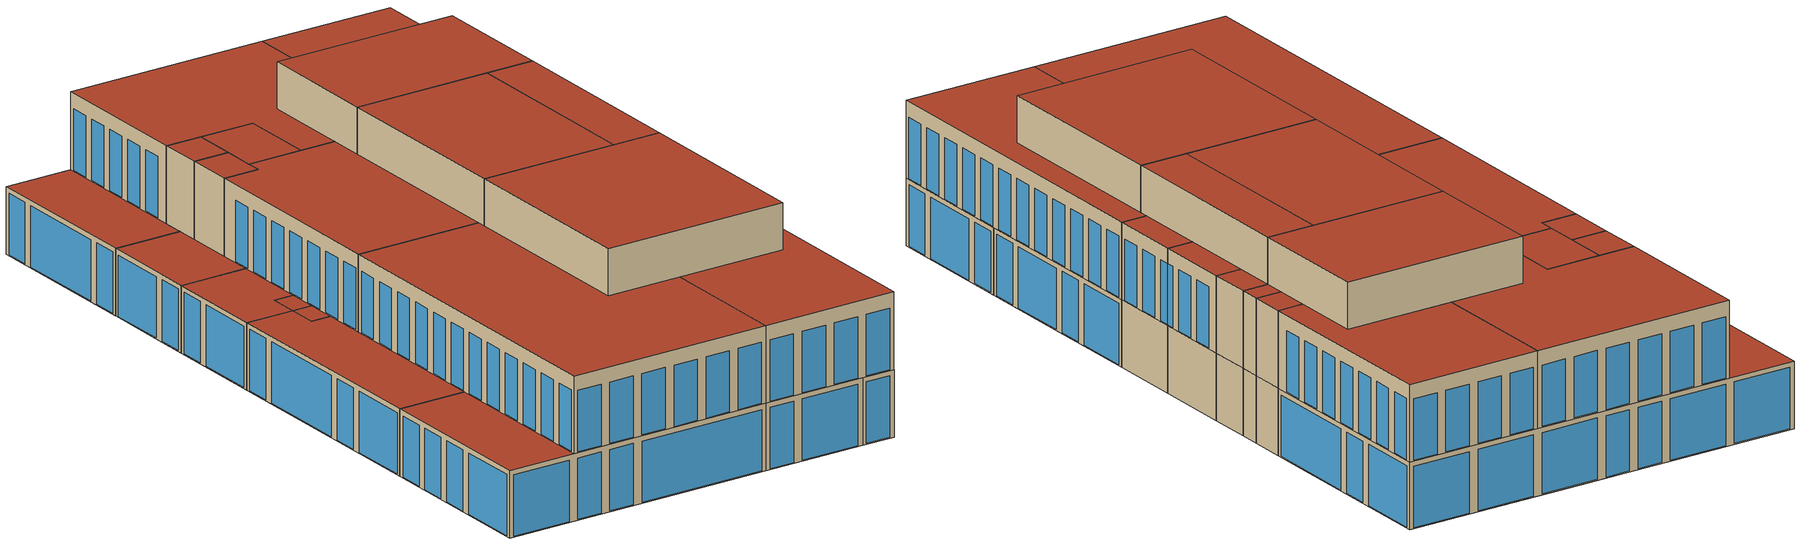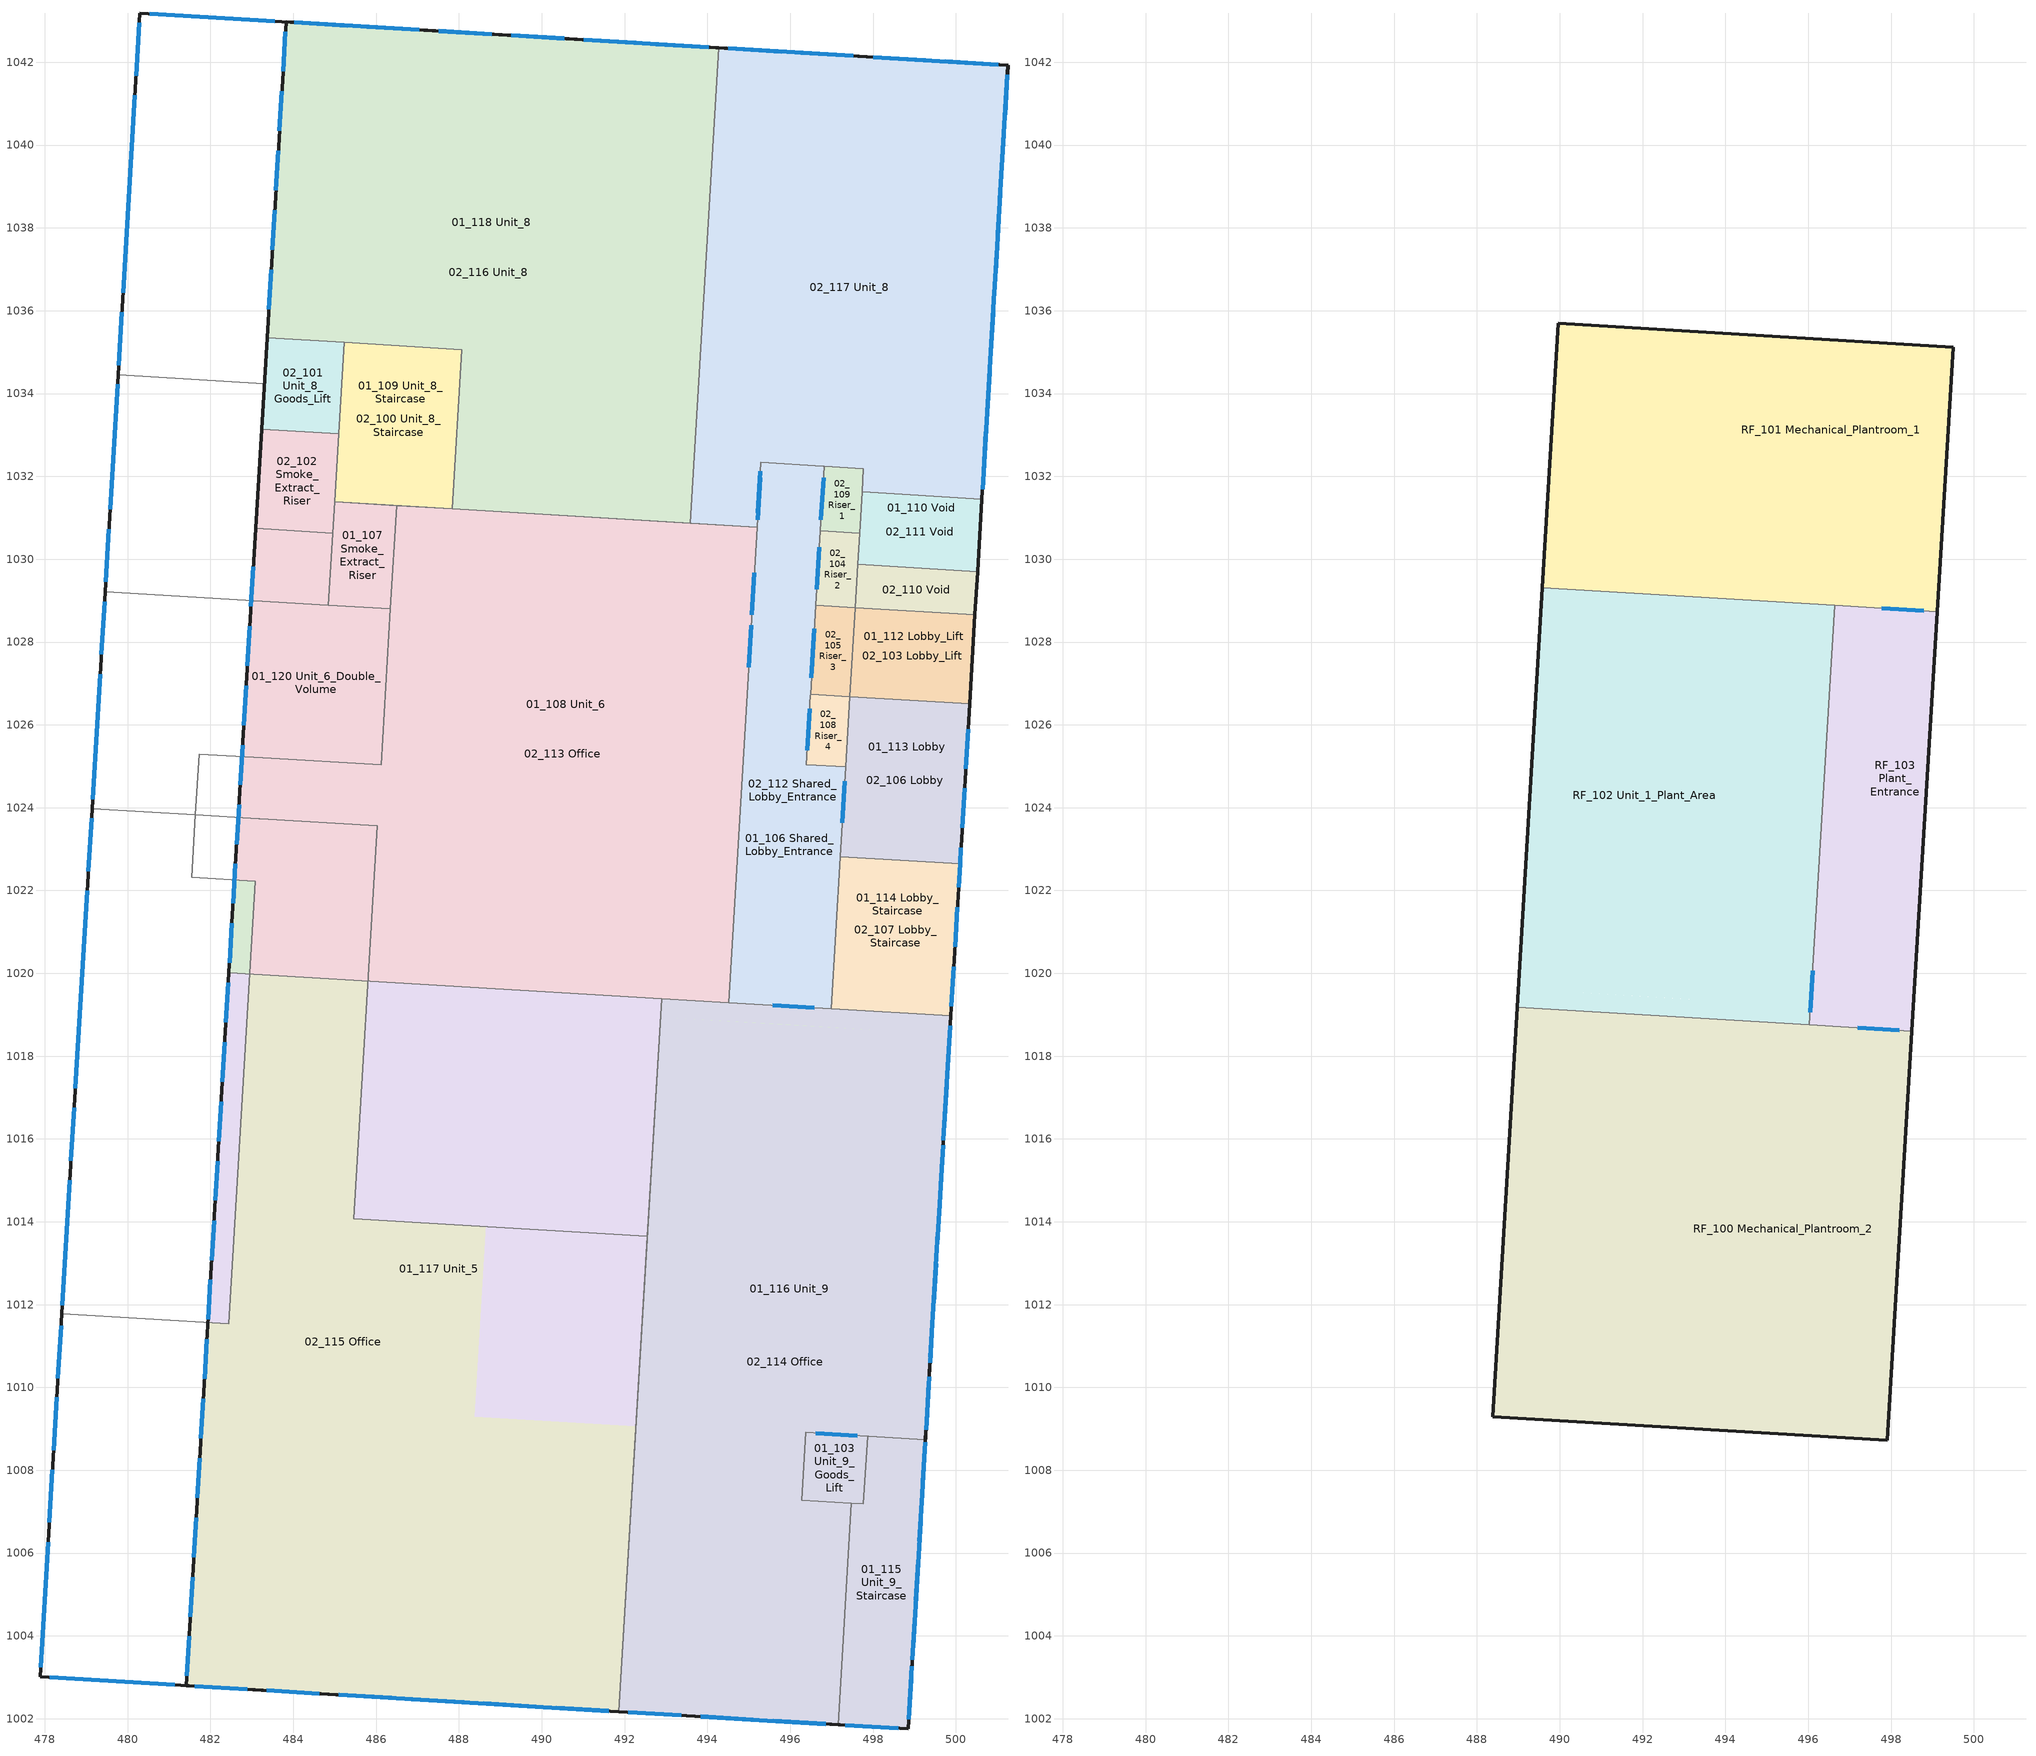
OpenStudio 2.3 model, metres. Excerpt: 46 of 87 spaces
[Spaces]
01_105 Riser_1
 floor to 02_109 Riser_1: 496.73,1030.68 496.82,1032.24 497.77,1032.19 497.67,1030.62 z26.45
 wall to 01_101 Riser_2: 496.73,1030.68 497.67,1030.62 z23.15:26.45
 wall to 01_106 Shared_Lobby_Entrance: 496.82,1032.24 496.73,1030.68 z23.15:26.45
 wall to 01_110 Void: 497.67,1030.62 497.73,1031.62 z23.15:26.45
 wall to 01_118 Unit_8: 497.73,1031.62 497.77,1032.19 496.82,1032.24 z23.15:26.45
 ceiling to 00_100 Riser_2: 497.67,1030.62 497.77,1032.19 496.82,1032.24 496.73,1030.68 z23.15
01_110 Void
 floor to 02_111 Void: 497.63,1029.88 497.73,1031.62 500.63,1031.45 500.52,1029.7 z26.45
 wall outside: 500.52,1029.7 500.63,1031.45 z23.15:26.45
 wall to 01_101 Riser_2: 497.67,1030.62 497.63,1029.88 z23.15:26.45
 wall to 01_111 Void: 497.63,1029.88 500.52,1029.7 z23.15:26.45
 wall to 01_118 Unit_8: 500.63,1031.45 497.73,1031.62 z23.15:26.45
 ceiling to 00_101 Switch_Room: 500.52,1029.7 500.63,1031.45 497.73,1031.62 497.63,1029.88 z23.15
01_111 Void
 floor to 02_110 Void: 497.57,1028.83 497.63,1029.88 500.52,1029.7 500.46,1028.65 z26.45
 wall outside: 500.46,1028.65 500.52,1029.7 z23.15:26.45
 wall to 01_101 Riser_2: 497.63,1029.88 497.57,1028.83 z23.15:26.45
 wall to 01_112 Lobby_Lift: 497.57,1028.83 500.46,1028.65 z23.15:26.45
 ceiling to 00_101 Switch_Room: 500.46,1028.65 500.52,1029.7 497.63,1029.88 497.57,1028.83 z23.15
01_118 Unit_8
 floor to 02_116 Unit_8: 483.37,1035.35 483.82,1042.97 494.27,1042.35 493.58,1030.87 487.84,1031.21 488.07,1035.06 z26.45
 floor to 02_117 Unit_8: 493.58,1030.87 494.27,1042.35 501.26,1041.93 500.63,1031.45 497.73,1031.62 497.77,1032.19 496.82,1032.24 495.29,1032.34 495.2,1030.77 z26.45
 wall outside: 500.63,1031.45 501.26,1041.93 480.3,1043.19 479.77,1034.45 z23.15:26.45
 wall to 01_100 Unit_7_and_8_Goods_Lift: 483.3,1034.24 483.37,1035.35 485.23,1035.23 z23.15:26.45
 wall to 01_106 Shared_Lobby_Entrance: 495.2,1030.77 495.29,1032.34 496.79,1032.24 496.82,1032.24 z23.15:26.45
 wall to 01_108 Unit_6: 487.84,1031.21 495.2,1030.77 z23.15:26.45
 wall to 01_109 Unit_8_Staircase: 485.23,1035.23 488.07,1035.06 487.84,1031.21 z23.15:26.45
 wall to 01_119 Unit_7_Double_Volume: 479.77,1034.45 483.3,1034.24 z23.15:26.45
 window inside: 495.21,1030.96 495.27,1031.97 z23.15:25.26
 window: 501.06,1038.68 501.24,1041.69 / 500.96,1036.93 501.03,1038.2 / 500.64,1031.69 500.93,1036.45 / 480.28,1042.95 480.2,1041.68 / 479.86,1035.96 479.79,1034.69 / 480.18,1041.2 479.89,1036.44 / 488.79,1042.68 487.52,1042.76 / 490.54,1042.57 489.27,1042.65 / 494.03,1042.36 491.01,1042.55 / 497.53,1042.15 494.51,1042.34 / 501.02,1041.94 498,1042.12 / 483.55,1042.99 480.54,1043.17 / 487.04,1042.78 484.02,1042.96 z23.2:26.2
 ceiling to 00_101 Switch_Room: 500.63,1031.45 500.66,1032.01 497.77,1032.19 497.73,1031.62 z23.15
 ceiling to 00_102 Waste: 500.91,1036.19 501.26,1041.93 497.42,1042.16 497.07,1036.42 z23.15
 ceiling to 00_103 Sub_Station: 500.66,1032.01 500.91,1036.19 497.07,1036.42 496.82,1032.24 z23.15
 ceiling to 00_107 Waste: 497.07,1036.42 497.42,1042.16 494.27,1042.35 493.93,1036.61 z23.15
 ceiling to 00_108 Unit_1_Staircase: 495.2,1030.77 495.29,1032.34 496.82,1032.24 497.07,1036.42 494.52,1036.57 494.18,1030.83 z23.15
 ceiling to 00_114 Unit_1_Goods_Lift: 494.05,1038.63 494.17,1040.61 492.18,1040.73 492.06,1038.74 z23.15
 ceiling to 00_115 Unit_1_BOH: 492.2,1041.08 492.18,1040.73 494.17,1040.61 494.27,1042.35 491.46,1042.52 491.37,1041.13 z23.15
 ceiling to 00_116 Unit_1_BOH: 489.45,1040.19 489.51,1041.24 491.37,1041.13 491.46,1042.52 487.18,1042.78 487.04,1040.34 z23.15
 ceiling to 00_118 Unit_8: 483.3,1034.24 483.37,1035.35 488.07,1035.06 488.19,1036.95 486.84,1037.04 487.18,1042.78 480.3,1043.19 479.77,1034.45 z23.15
 ceiling to 00_119 Unit_1: 488.19,1036.95 487.84,1031.21 494.18,1030.83 494.52,1036.57 493.93,1036.61 494.05,1038.63 492.06,1038.74 492.2,1041.08 489.51,1041.24 489.45,1040.19 487.04,1040.34 486.84,1037.04 z23.15
 roof outside: 479.77,1034.45 483.3,1034.24 483.82,1042.98 480.3,1043.19 z26.45
01_101 Riser_2
 floor to 02_104 Riser_2: 496.62,1028.88 496.73,1030.68 497.67,1030.62 497.57,1028.83 z26.45
 wall to 01_102 Riser_3: 496.62,1028.88 497.57,1028.83 z23.15:26.45
 wall to 01_106 Shared_Lobby_Entrance: 496.73,1030.68 496.62,1028.88 z23.15:26.45
 ceiling to 00_104 Riser_3: 497.57,1028.83 497.67,1030.62 496.73,1030.68 496.62,1028.88 z23.15
01_102 Riser_3
 floor to 02_105 Riser_3: 496.49,1026.74 496.62,1028.88 497.57,1028.83 497.44,1026.68 z26.45
 wall to 01_104 Riser_4: 496.49,1026.74 497.44,1026.68 z23.15:26.45
 wall to 01_106 Shared_Lobby_Entrance: 496.62,1028.88 496.49,1026.74 z23.15:26.45
 wall to 01_112 Lobby_Lift: 497.44,1026.68 497.57,1028.83 z23.15:26.45
 window inside: 496.57,1028.14 496.51,1027.13 z23.15:25.26
 ceiling to 00_105 Riser_4: 497.44,1026.68 497.57,1028.83 496.62,1028.88 496.49,1026.74 z23.15
01_112 Lobby_Lift
 floor to 02_103 Lobby_Lift: 497.44,1026.68 497.57,1028.83 500.46,1028.65 500.33,1026.51 z26.45
 wall outside: 500.33,1026.51 500.46,1028.65 z23.15:26.45
 wall to 01_113 Lobby: 497.44,1026.68 500.33,1026.51 z23.15:26.45
 ceiling to 00_106 Lobby_Lift: 500.33,1026.51 500.46,1028.65 497.57,1028.83 497.44,1026.68 z23.15
01_106 Shared_Lobby_Entrance
 floor to 02_112 Shared_Lobby_Entrance: 494.51,1019.29 495.29,1032.34 496.82,1032.24 496.39,1025.04 497.34,1024.98 496.98,1019.14 z26.45
 wall to 01_104 Riser_4: 497.34,1024.98 496.39,1025.04 496.49,1026.71 496.49,1026.74 z23.15:26.45
 wall to 01_108 Unit_6: 495.2,1030.77 494.51,1019.29 z23.15:26.45
 wall to 01_113 Lobby: 497.21,1022.82 497.34,1024.98 z23.15:26.45
 wall to 01_114 Lobby_Staircase: 496.98,1019.14 497.21,1022.82 z23.15:26.45
 wall to 01_116 Unit_9: 494.51,1019.29 496.98,1019.14 z23.15:26.45
 window inside: 495.06,1028.4 495,1027.39 / 497.25,1023.63 497.31,1024.64 z23.15:25.26
 ceiling to 00_108 Unit_1_Staircase: 496.73,1030.68 496.82,1032.24 495.29,1032.34 495.2,1030.77 z23.15
 ceiling to 00_119 Unit_1: 496.98,1019.14 497.34,1024.98 496.39,1025.04 496.73,1030.68 495.2,1030.77 494.51,1019.29 z23.15
01_113 Lobby
 floor to 02_106 Lobby: 497.21,1022.82 497.44,1026.68 500.33,1026.51 500.1,1022.65 z26.45
 wall outside: 500.1,1022.65 500.33,1026.51 z23.15:26.45
 wall to 01_104 Riser_4: 497.44,1026.68 497.34,1024.98 z23.15:26.45
 wall to 01_114 Lobby_Staircase: 497.21,1022.82 500.1,1022.65 z23.15:26.45
 ceiling to 00_109 Lobby: 500.1,1022.65 500.33,1026.51 497.44,1026.68 497.21,1022.82 z23.15
01_116 Unit_9
 floor to 02_114 Office: 491.86,1002.17 492.89,1019.39 499.88,1018.97 499.26,1008.74 496.37,1008.91 496.27,1007.28 497.47,1007.21 497.15,1001.86 z26.45
 wall outside: 499.26,1008.74 499.88,1018.97 / 491.86,1002.17 497.15,1001.85 z23.15:26.45
 wall to 01_103 Unit_9_Goods_Lift: 497.47,1007.21 496.27,1007.28 496.37,1008.91 497.87,1008.82 z23.15:26.45
 wall to 01_108 Unit_6: 494.51,1019.29 492.89,1019.39 492.55,1013.65 z23.15:26.45
 wall to 01_114 Lobby_Staircase: 499.88,1018.97 496.98,1019.14 z23.15:26.45
 wall to 01_115 Unit_9_Staircase: 497.87,1008.82 497.89,1008.82 499.26,1008.74 / 497.15,1001.85 497.47,1007.21 z23.15:26.45
 wall to 01_117 Unit_5: 492.55,1013.65 491.86,1002.17 z23.15:26.45
 window inside: 496.62,1008.9 497.62,1008.84 z23.15:25.26
 window: 499.59,1014.22 499.67,1015.49 / 499.28,1008.98 499.36,1010.25 / 499.7,1015.97 499.87,1018.74 / 499.38,1010.73 499.57,1013.75 / 493.84,1002.05 496.86,1001.87 / 492.09,1002.16 493.37,1002.08 z23.2:26.2
 ceiling to 00_110 Unit_4: 499.58,1013.98 499.88,1018.97 496.98,1019.14 496.68,1014.15 z23.15
 ceiling to 00_112 Unit_3: 499.26,1008.74 499.58,1013.98 496.68,1014.15 496.37,1008.91 z23.15
 ceiling to 00_113 Unit_2: 497.15,1001.85 497.47,1007.21 496.27,1007.28 496,1002.8 491.91,1003.04 491.86,1002.17 z23.15
 ceiling to 00_129 Unit_1: 496.37,1008.91 496.98,1019.14 492.89,1019.39 492.28,1009.16 z23.15
 ceiling to 00_130 Unit_1: 496,1002.8 496.37,1008.91 492.28,1009.16 491.91,1003.04 z23.15
01_103 Unit_9_Goods_Lift
 floor to 02_114 Office: 496.27,1007.28 496.37,1008.91 497.87,1008.82 497.77,1007.19 z26.45
 wall to 01_115 Unit_9_Staircase: 497.47,1007.21 497.77,1007.19 497.87,1008.82 z23.15:26.45
 ceiling to 00_111 Unit_2_Goods_Lift: 497.77,1007.19 497.87,1008.82 496.37,1008.91 496.27,1007.28 z23.15
01_115 Unit_9_Staircase
 floor to 02_114 Office: 497.15,1001.86 497.47,1007.21 497.77,1007.19 497.87,1008.82 499.26,1008.74 498.85,1001.75 z26.45
 wall outside: 497.15,1001.85 498.85,1001.75 499.26,1008.74 z23.15:26.45
 window: 498.86,1001.99 498.94,1003.26 / 499.17,1007.23 499.25,1008.5 / 498.96,1003.74 499.15,1006.76 / 497.33,1001.84 498.61,1001.77 z23.2:26.2
 ceiling to 00_113 Unit_2: 498.85,1001.75 499.26,1008.74 497.87,1008.82 497.77,1007.19 497.47,1007.21 497.15,1001.85 z23.15
01_100 Unit_7_and_8_Goods_Lift
 floor to 02_101 Unit_8_Goods_Lift: 483.23,1033.13 483.37,1035.35 485.23,1035.23 485.1,1033.02 z26.45
 wall to 01_109 Unit_8_Staircase: 485.1,1033.02 485.23,1035.23 z23.15:26.45
 wall to 01_119 Unit_7_Double_Volume: 483.3,1034.24 483.23,1033.13 485.1,1033.02 z23.15:26.45
 ceiling to 00_117 Unit_7_and_8_Goods_Lift: 485.1,1033.02 485.23,1035.23 483.46,1035.34 483.32,1033.13 z23.15
 ceiling to 00_118 Unit_8: 483.39,1034.24 483.46,1035.34 483.37,1035.35 483.3,1034.24 z23.15
 ceiling to 00_125 Unit_7_Staircase: 483.32,1033.13 483.39,1034.24 483.3,1034.24 483.23,1033.13 z23.15
01_104 Riser_4
 floor to 02_108 Riser_4: 496.39,1025.04 496.49,1026.74 497.44,1026.68 497.34,1024.98 z26.45
 ceiling to 00_119 Unit_1: 497.34,1024.98 497.44,1026.68 496.49,1026.74 496.39,1025.04 z23.15
01_108 Unit_6
 floor to 02_113 Office: 483.17,1023.73 483.26,1025.2 486.12,1025.03 486.49,1031.3 495.2,1030.77 494.51,1019.29 485.8,1019.82 486.03,1023.56 z26.45
 floor to 02_115 Office: 485.46,1014.08 485.8,1019.82 492.89,1019.39 492.55,1013.65 z26.45
 wall to 01_107 Smoke_Extract_Riser: 486.49,1031.3 486.34,1028.8 z23.15:26.45
 wall to 01_109 Unit_8_Staircase: 487.84,1031.21 486.52,1031.29 486.49,1031.3 z23.15:26.45
 wall to 01_117 Unit_5: 483.17,1023.73 483.2,1023.73 486.03,1023.56 485.46,1014.08 492.55,1013.65 z23.15:26.45
 wall to 01_120 Unit_6_Double_Volume: 486.34,1028.8 486.12,1025.03 483.26,1025.2 z23.15:26.45
 ceiling to 00_119 Unit_1: 486.03,1023.56 485.8,1019.82 494.51,1019.29 495.2,1030.77 486.49,1031.3 486.12,1025.03 483.26,1025.2 483.17,1023.73 z23.15
 ceiling to 00_129 Unit_1: 492.55,1013.65 492.89,1019.39 485.8,1019.82 485.46,1014.08 z23.15
01_117 Unit_5
 floor to 02_113 Office: 482.95,1019.99 483.17,1023.73 486.03,1023.56 485.8,1019.82 z26.45
 floor to 02_115 Office: 481.41,1002.8 481.94,1011.57 482.44,1011.53 482.95,1019.99 485.8,1019.82 485.46,1014.08 492.55,1013.65 491.86,1002.17 z26.45
 wall outside: 478.41,1011.78 477.88,1003.01 491.86,1002.17 z23.15:26.45
 wall to 01_123 Unit_5_Double_Volume: 483.08,1022.23 482.44,1011.53 478.41,1011.78 z23.15:26.45
 window: 483.36,1002.68 484.63,1002.61 / 481.61,1002.79 482.89,1002.71 / 478.12,1003 481.14,1002.82 / 485.11,1002.58 491.62,1002.19 / 478.08,1006.26 477.9,1003.25 / 478.18,1008.02 478.11,1006.74 / 478.29,1009.76 478.21,1008.49 / 478.39,1011.49 478.32,1010.22 z23.2:26.2
 ceiling to 00_119 Unit_1: 485.8,1019.82 486.03,1023.56 483.17,1023.73 482.95,1019.99 z23.15
 ceiling to 00_129 Unit_1: 492.28,1009.16 492.55,1013.65 485.46,1014.08 485.8,1019.82 482.95,1019.99 482.33,1009.76 z23.15
 ceiling to 00_130 Unit_1: 491.86,1002.17 492.28,1009.16 482.33,1009.76 482.44,1011.53 478.41,1011.78 477.88,1003.01 z23.15
 roof outside: 477.88,1003.01 481.41,1002.8 481.94,1011.57 478.41,1011.78 z26.45
01_120 Unit_6_Double_Volume
 floor to 02_113 Office: 482.76,1025.23 482.99,1029 486.34,1028.8 486.12,1025.03 z26.45
 wall outside: 479.46,1029.21 479.14,1023.97 z23.15:26.45
 wall to 01_107 Smoke_Extract_Riser: 486.34,1028.8 484.85,1028.89 z23.15:26.45
 wall to 01_119 Unit_7_Double_Volume: 484.85,1028.89 479.46,1029.21 z23.15:26.45
 wall to 01_121 Unit_6_Goods_Lift: 481.64,1023.82 481.73,1025.3 483.26,1025.2 z23.15:26.45
 wall to 01_123 Unit_5_Double_Volume: 479.14,1023.97 481.64,1023.82 z23.15:26.45
 window: 479.44,1028.98 479.37,1027.7 / 479.34,1027.23 479.16,1024.21 z23.2:26.2
 ceiling to 00_119 Unit_1: 486.12,1025.03 486.15,1025.56 483.29,1025.73 483.26,1025.2 z23.15
 ceiling to 00_122 Unit_6: 481.64,1023.82 481.73,1025.3 483.26,1025.2 483.29,1025.73 486.15,1025.56 486.34,1028.8 479.46,1029.21 479.14,1023.97 z23.15
 roof outside: 479.14,1023.97 481.64,1023.82 481.73,1025.3 482.76,1025.23 482.99,1029 479.46,1029.21 z26.45
01_119 Unit_7_Double_Volume
 floor to 02_102 Smoke_Extract_Riser: 483.09,1030.74 483.23,1033.13 485.1,1033.02 484.95,1030.63 z26.45
 floor to 02_113 Office: 482.99,1029 483.09,1030.74 484.95,1030.63 484.85,1028.89 z26.45
 wall outside: 479.77,1034.45 479.46,1029.21 z23.15:26.45
 wall to 01_107 Smoke_Extract_Riser: 484.85,1028.89 485,1031.39 z23.15:26.45
 wall to 01_109 Unit_8_Staircase: 485,1031.39 485.1,1033.02 z23.15:26.45
 window: 479.55,1030.72 479.47,1029.45 / 479.76,1034.22 479.58,1031.2 z23.2:26.2
 ceiling to 00_120 Unit_7: 484.85,1028.89 485.1,1033.02 481.14,1033.26 481,1030.96 479.57,1031.05 479.46,1029.21 z23.15
 ceiling to 00_125 Unit_7_Staircase: 481,1030.96 481.14,1033.26 483.23,1033.13 483.3,1034.24 479.77,1034.45 479.57,1031.05 z23.15
 roof outside: 479.46,1029.21 482.99,1029 483.3,1034.24 479.77,1034.45 z26.45
01_121 Unit_6_Goods_Lift
 floor to 02_113 Office: 482.67,1023.76 482.76,1025.23 483.26,1025.2 483.17,1023.73 z26.45
 wall to 01_122 Unit_5_Goods_Lift: 481.64,1023.82 483.17,1023.73 z23.15:26.45
 ceiling to 00_121 Unit_6_Goods_Lift: 483.17,1023.73 483.26,1025.2 481.73,1025.3 481.64,1023.82 z23.15
 roof outside: 481.64,1023.82 482.67,1023.76 482.76,1025.23 481.73,1025.3 z26.45
01_123 Unit_5_Double_Volume
 floor to 02_113 Office: 482.45,1020.02 482.58,1022.26 483.08,1022.23 482.95,1019.99 z26.45
 floor to 02_115 Office: 481.94,1011.57 482.45,1020.02 482.95,1019.99 482.44,1011.53 z26.45
 wall outside: 479.14,1023.97 478.41,1011.78 z23.15:26.45
 wall to 01_122 Unit_5_Goods_Lift: 483.08,1022.23 481.55,1022.32 481.64,1023.82 z23.15:26.45
 window: 478.71,1016.75 478.63,1015.48 / 478.6,1015 478.42,1011.98 / 479.02,1021.99 478.74,1017.22 / 479.13,1023.74 479.05,1022.47 z23.2:26.2
 ceiling to 00_123 Unit_5: 482.44,1011.53 483.08,1022.23 481.55,1022.32 481.64,1023.82 479.14,1023.97 478.41,1011.78 z23.15
 roof outside: 478.41,1011.78 481.94,1011.57 482.58,1022.26 481.55,1022.32 481.64,1023.82 479.14,1023.97 z26.45
01_122 Unit_5_Goods_Lift
 floor to 02_113 Office: 482.58,1022.26 482.67,1023.76 483.17,1023.73 483.08,1022.23 z26.45
 ceiling to 00_124 Unit_5_Goods_Lift: 483.08,1022.23 483.17,1023.73 481.64,1023.82 481.55,1022.32 z23.15
 roof outside: 481.55,1022.32 482.58,1022.26 482.67,1023.76 481.64,1023.82 z26.45
01_109 Unit_8_Staircase
 floor to 02_100 Unit_8_Staircase: 485,1031.39 485.23,1035.23 488.07,1035.06 487.84,1031.21 z26.45
 wall to 01_107 Smoke_Extract_Riser: 485,1031.39 486.49,1031.3 z23.15:26.45
 ceiling to 00_126 Unit_8_Staircase: 487.84,1031.21 488.07,1035.06 485.23,1035.23 485,1031.39 z23.15
01_107 Smoke_Extract_Riser
 floor to 02_113 Office: 484.85,1028.89 485,1031.39 486.49,1031.3 486.34,1028.8 z26.45
 ceiling to 00_127 Smoke_Extract_Riser: 486.34,1028.8 486.49,1031.3 485,1031.39 484.85,1028.89 z23.15
01_114 Lobby_Staircase
 floor to 02_107 Lobby_Staircase: 496.98,1019.14 497.21,1022.82 500.1,1022.65 499.88,1018.97 z26.45
 wall outside: 499.88,1018.97 500.1,1022.65 z23.15:26.45
 ceiling to 00_128 Lobby_Staircase: 499.88,1018.97 500.1,1022.65 497.21,1022.82 496.98,1019.14 z23.15
02_101 Unit_8_Goods_Lift
 wall outside: 483.37,1035.35 483.23,1033.13 z26.45:30.25
 wall to 02_100 Unit_8_Staircase: 485.1,1033.02 485.23,1035.23 z26.45:30.25
 wall to 02_102 Smoke_Extract_Riser: 483.23,1033.13 485.1,1033.02 z26.45:30.25
 wall to 02_116 Unit_8: 485.23,1035.23 483.37,1035.35 z26.45:30.25
 roof outside: 483.23,1033.13 485.1,1033.02 485.23,1035.23 483.37,1035.35 z30.25
02_104 Riser_2
 wall to 02_105 Riser_3: 496.62,1028.88 497.57,1028.83 z26.45:30.25
 wall to 02_109 Riser_1: 497.67,1030.62 496.73,1030.68 z26.45:30.25
 wall to 02_110 Void: 497.57,1028.83 497.63,1029.88 z26.45:30.25
 wall to 02_111 Void: 497.63,1029.88 497.67,1030.62 z26.45:30.25
 wall to 02_112 Shared_Lobby_Entrance: 496.73,1030.68 496.62,1028.88 z26.45:30.25
 window inside: 496.7,1030.29 496.64,1029.28 z26.45:28.56
02_105 Riser_3
 wall to 02_103 Lobby_Lift: 497.44,1026.68 497.57,1028.83 z26.45:30.25
 wall to 02_108 Riser_4: 496.49,1026.74 497.44,1026.68 z26.45:30.25
 wall to 02_112 Shared_Lobby_Entrance: 496.62,1028.88 496.49,1026.74 z26.45:30.25
 window inside: 496.58,1028.32 496.52,1027.31 z26.45:28.56
02_114 Office
 wall outside: 491.86,1002.17 498.85,1001.75 499.88,1018.97 z26.45:30.25
 wall to 02_107 Lobby_Staircase: 499.88,1018.97 496.98,1019.14 z26.45:30.25
 wall to 02_112 Shared_Lobby_Entrance: 496.98,1019.14 494.51,1019.29 z26.45:30.25
 wall to 02_113 Office: 494.51,1019.29 492.89,1019.39 z26.45:30.25
 wall to 02_115 Office: 492.89,1019.39 491.86,1002.17 z26.45:30.25
 window inside: 496.58,1019.17 495.57,1019.23 z26.45:28.56
 window: 499.63,1014.9 499.69,1015.85 / 499.55,1013.47 499.61,1014.42 / 499.29,1009.16 499.35,1010.11 / 499.2,1007.73 499.26,1008.68 / 499.12,1006.29 499.18,1007.24 / 498.86,1001.99 498.92,1002.94 / 499.81,1017.77 499.86,1018.72 / 499.72,1016.34 499.78,1017.29 / 499.46,1012.03 499.52,1012.99 / 499.38,1010.6 499.43,1011.55 / 499.03,1004.86 499.09,1005.81 / 498.95,1003.42 499,1004.37 / 492.09,1002.16 493.37,1002.08 / 493.84,1002.05 495.11,1001.98 / 495.59,1001.95 496.86,1001.87 / 497.33,1001.85 498.61,1001.77 z26.5:29.5
 roof outside: 491.86,1002.17 498.85,1001.75 499.88,1018.97 498.53,1019.05 497.91,1008.72 492.27,1009.06 z30.25
02_108 Riser_4
 wall to 02_106 Lobby: 497.34,1024.98 497.44,1026.68 z26.45:30.25
 wall to 02_112 Shared_Lobby_Entrance: 496.49,1026.74 496.49,1026.71 496.39,1025.04 497.34,1024.98 z26.45:30.25
 window inside: 496.47,1026.39 496.41,1025.39 z26.45:28.56
02_109 Riser_1
 wall to 02_111 Void: 497.67,1030.62 497.73,1031.62 z26.45:30.25
 wall to 02_112 Shared_Lobby_Entrance: 496.82,1032.24 496.73,1030.68 z26.45:30.25
 wall to 02_117 Unit_8: 497.73,1031.62 497.77,1032.19 496.82,1032.24 z26.45:30.25
 window inside: 496.8,1031.97 496.74,1030.96 z26.45:28.56
02_112 Shared_Lobby_Entrance
 wall to 02_106 Lobby: 497.21,1022.82 497.34,1024.98 z26.45:30.25
 wall to 02_107 Lobby_Staircase: 496.98,1019.14 497.21,1022.82 z26.45:30.25
 wall to 02_113 Office: 495.2,1030.77 494.51,1019.29 z26.45:30.25
 wall to 02_117 Unit_8: 496.82,1032.24 496.79,1032.24 495.29,1032.34 495.2,1030.77 z26.45:30.25
 window inside: 497.25,1023.63 497.31,1024.64 / 495.13,1029.67 495.07,1028.66 / 495.28,1032.13 495.22,1031.12 z26.45:28.56
02_113 Office
 wall outside: 483.09,1030.74 482.45,1020.02 z26.45:30.25
 wall to 02_100 Unit_8_Staircase: 487.84,1031.21 485,1031.39 z26.45:30.25
 wall to 02_102 Smoke_Extract_Riser: 485,1031.39 484.95,1030.63 483.09,1030.74 z26.45:30.25
 wall to 02_115 Office: 482.45,1020.02 492.89,1019.39 z26.45:30.25
 wall to 02_116 Unit_8: 493.58,1030.87 487.84,1031.21 z26.45:30.25
 wall to 02_117 Unit_8: 495.2,1030.77 493.58,1030.87 z26.45:30.25
 window: 483.03,1029.82 482.98,1028.86 / 482.95,1028.38 482.89,1027.43 / 482.86,1026.94 482.8,1025.99 / 482.78,1025.51 482.72,1024.56 / 482.69,1024.08 482.63,1023.12 / 482.6,1022.64 482.55,1021.69 / 482.52,1021.21 482.46,1020.25 z26.5:29.5
 roof outside: 482.45,1020.02 489,1019.62 489.69,1031.1 485,1031.39 484.95,1030.63 483.09,1030.74 z30.25
02_115 Office
 wall outside: 482.45,1020.02 481.41,1002.8 491.86,1002.17 z26.45:30.25
 window: 483.36,1002.68 484.63,1002.61 / 481.61,1002.79 482.89,1002.71 / 490.35,1002.26 491.62,1002.19 / 488.6,1002.37 489.87,1002.29 / 486.85,1002.47 488.13,1002.4 / 485.1,1002.58 486.38,1002.5 / 482.43,1019.77 482.37,1018.82 / 482.34,1018.34 482.29,1017.38 / 482.26,1016.9 482.2,1015.95 / 482.17,1015.47 482.12,1014.51 / 482.09,1014.03 482.03,1013.08 / 482,1012.6 481.94,1011.64 / 481.91,1011.16 481.86,1010.21 / 481.83,1009.73 481.77,1008.77 / 481.74,1008.29 481.68,1007.34 / 481.66,1006.86 481.6,1005.9 / 481.57,1005.42 481.51,1004.47 / 481.48,1003.99 481.43,1003.04 z26.5:29.5
 roof outside: 481.41,1002.8 491.86,1002.17 492.27,1009.06 488.38,1009.29 489,1019.62 482.45,1020.02 z30.25
02_100 Unit_8_Staircase
 wall to 02_102 Smoke_Extract_Riser: 485.1,1033.02 485,1031.39 z26.45:30.25
 wall to 02_116 Unit_8: 487.84,1031.21 488.07,1035.06 485.23,1035.23 z26.45:30.25
 roof outside: 485,1031.39 487.84,1031.21 488.07,1035.06 485.23,1035.23 z30.25
02_111 Void
 wall outside: 500.52,1029.7 500.63,1031.45 z26.45:30.25
 wall to 02_110 Void: 497.63,1029.88 500.52,1029.7 z26.45:30.25
 wall to 02_117 Unit_8: 500.63,1031.45 497.73,1031.62 z26.45:30.25
 roof outside: 499.18,1029.78 500.52,1029.7 500.63,1031.45 499.28,1031.53 z30.25
02_110 Void
 wall outside: 500.46,1028.65 500.52,1029.7 z26.45:30.25
 wall to 02_103 Lobby_Lift: 497.57,1028.83 500.46,1028.65 z26.45:30.25
 roof outside: 499.11,1028.73 500.46,1028.65 500.52,1029.7 499.18,1029.78 z30.25
02_103 Lobby_Lift
 wall outside: 500.33,1026.51 500.46,1028.65 z26.45:30.25
 wall to 02_106 Lobby: 497.44,1026.68 500.33,1026.51 z26.45:30.25
 roof outside: 498.98,1026.59 500.33,1026.51 500.46,1028.65 499.11,1028.73 z30.25
02_106 Lobby
 wall outside: 500.1,1022.65 500.33,1026.51 z26.45:30.25
 wall to 02_107 Lobby_Staircase: 497.21,1022.82 500.1,1022.65 z26.45:30.25
 window: 500.24,1024.94 500.3,1025.9 / 500.15,1023.51 500.21,1024.46 / 500.1,1022.65 500.12,1023.03 z26.5:29.5
 roof outside: 498.75,1022.73 500.1,1022.65 500.33,1026.51 498.98,1026.59 z30.25
02_107 Lobby_Staircase
 wall outside: 499.88,1018.97 500.1,1022.65 z26.45:30.25
 window: 500.07,1022.08 500.1,1022.65 / 499.98,1020.64 500.04,1021.6 / 499.89,1019.21 499.95,1020.16 z26.5:29.5
 roof outside: 498.53,1019.05 499.88,1018.97 500.1,1022.65 498.75,1022.73 z30.25
02_116 Unit_8
 wall outside: 494.27,1042.35 483.82,1042.97 483.37,1035.35 z26.45:30.25
 wall to 02_117 Unit_8: 493.58,1030.87 494.27,1042.35 z26.45:30.25
 window: 488.79,1042.68 487.52,1042.75 / 490.54,1042.57 489.27,1042.65 / 487.04,1042.78 485.77,1042.86 / 485.3,1042.89 484.02,1042.96 / 492.28,1042.47 491.01,1042.54 / 494.03,1042.36 492.76,1042.44 / 483.81,1042.73 483.75,1041.78 / 483.72,1041.29 483.67,1040.34 / 483.64,1039.86 483.58,1038.9 / 483.55,1038.43 483.49,1037.47 / 483.46,1036.99 483.41,1036.04 z26.5:29.5
 roof outside: 483.37,1035.35 488.07,1035.06 487.84,1031.21 489.69,1031.1 489.96,1035.7 493.86,1035.46 494.27,1042.35 483.82,1042.97 z30.25
02_117 Unit_8
 wall outside: 500.63,1031.45 501.26,1041.93 494.27,1042.35 z26.45:30.25
 window: 495.78,1042.26 494.51,1042.33 / 497.52,1042.15 496.25,1042.23 / 499.27,1042.05 498,1042.12 / 501.02,1041.94 499.74,1042.02 / 501.19,1040.73 501.24,1041.68 / 501.1,1039.29 501.16,1040.25 / 501.01,1037.86 501.07,1038.81 / 500.93,1036.43 500.98,1037.38 / 500.84,1034.99 500.9,1035.94 / 500.75,1033.55 500.81,1034.51 / 500.67,1032.12 500.73,1033.07 z26.5:29.5
 roof outside: 493.86,1035.46 499.5,1035.12 499.28,1031.53 500.63,1031.45 501.26,1041.93 494.27,1042.35 z30.25
02_102 Smoke_Extract_Riser
 wall outside: 483.23,1033.13 483.09,1030.74 z26.45:30.25
 roof outside: 483.09,1030.74 484.95,1030.63 485.1,1033.02 483.23,1033.13 z30.25
RF_103 Plant_Entrance
 floor to 02_103 Lobby_Lift: 497.57,1028.83 499.11,1028.73 498.98,1026.59 497.44,1026.68 z30.25
 floor to 02_105 Riser_3: 496.64,1028.88 497.57,1028.83 497.44,1026.68 496.51,1026.74 z30.25
 floor to 02_106 Lobby: 497.44,1026.68 498.98,1026.59 498.75,1022.73 497.21,1022.82 z30.25
 floor to 02_107 Lobby_Staircase: 497.21,1022.82 498.75,1022.73 498.53,1019.05 496.98,1019.14 z30.25
 floor to 02_108 Riser_4: 496.51,1026.74 497.44,1026.68 497.34,1024.98 496.41,1025.04 z30.25
 floor to 02_112 Shared_Lobby_Entrance: 496.41,1025.04 497.34,1024.98 496.98,1019.14 496.06,1019.2 z30.25
 floor to 02_114 Office: 496.06,1019.2 498.53,1019.05 498.5,1018.6 496.03,1018.75 z30.25
 wall outside: 498.5,1018.6 499.11,1028.73 z30.25:32.55
 wall to RF_100 Mechanical_Plantroom_2: 496.03,1018.75 498.5,1018.6 z30.25:32.55
 wall to RF_101 Mechanical_Plantroom_1: 499.11,1028.73 496.64,1028.88 z30.25:32.55
 wall to RF_102 Unit_1_Plant_Area: 496.64,1028.88 496.03,1018.75 z30.25:32.55
 window inside: 497.19,1018.68 498.2,1018.62 / 498.79,1028.75 497.78,1028.82 / 496.11,1020.06 496.05,1019.06 z30.25:32.36
 roof outside: 496.03,1018.75 498.5,1018.6 499.11,1028.73 496.64,1028.88 z32.55
RF_101 Mechanical_Plantroom_1
 floor to 02_104 Riser_2: 496.73,1030.68 497.67,1030.62 497.57,1028.83 496.62,1028.88 z30.25
 floor to 02_109 Riser_1: 496.82,1032.24 497.77,1032.19 497.67,1030.62 496.73,1030.68 z30.25
 floor to 02_110 Void: 497.63,1029.88 499.18,1029.78 499.11,1028.73 497.57,1028.83 z30.25
 floor to 02_111 Void: 497.73,1031.62 499.28,1031.53 499.18,1029.78 497.63,1029.88 z30.25
 floor to 02_112 Shared_Lobby_Entrance: 495.29,1032.34 496.82,1032.24 496.62,1028.88 495.09,1028.98 z30.25
 floor to 02_113 Office: 489.69,1031.1 495.2,1030.77 495.09,1028.98 489.58,1029.31 z30.25
 floor to 02_116 Unit_8: 489.96,1035.7 493.86,1035.46 493.58,1030.87 489.69,1031.1 z30.25
 floor to 02_117 Unit_8: 493.86,1035.46 499.5,1035.12 499.28,1031.53 497.73,1031.62 497.77,1032.19 496.82,1032.24 495.29,1032.34 495.2,1030.77 493.58,1030.87 z30.25
 wall outside: 499.11,1028.73 499.5,1035.12 489.96,1035.7 489.58,1029.31 z30.25:32.55
 wall to RF_102 Unit_1_Plant_Area: 489.58,1029.31 496.64,1028.88 z30.25:32.55
 roof outside: 489.58,1029.31 499.11,1028.73 499.5,1035.12 489.96,1035.7 z32.55
RF_102 Unit_1_Plant_Area
 floor to 02_105 Riser_3: 496.62,1028.88 496.64,1028.88 496.51,1026.74 496.49,1026.74 z30.25
 floor to 02_108 Riser_4: 496.49,1026.74 496.51,1026.74 496.41,1025.04 496.39,1025.04 z30.25
 floor to 02_112 Shared_Lobby_Entrance: 495.09,1028.98 496.62,1028.88 496.39,1025.04 496.41,1025.04 496.06,1019.2 494.51,1019.29 z30.25
 floor to 02_113 Office: 489.58,1029.31 495.09,1028.98 494.51,1019.29 489,1019.62 z30.25
 floor to 02_114 Office: 492.89,1019.39 496.06,1019.2 496.03,1018.75 492.86,1018.94 z30.25
 floor to 02_115 Office: 489,1019.62 492.89,1019.39 492.86,1018.94 488.97,1019.17 z30.25
 wall outside: 489.58,1029.31 488.97,1019.17 z30.25:32.55
 wall to RF_100 Mechanical_Plantroom_2: 488.97,1019.17 496.03,1018.75 z30.25:32.55
 roof outside: 488.97,1019.17 496.03,1018.75 496.64,1028.88 489.58,1029.31 z32.55
RF_100 Mechanical_Plantroom_2
 floor to 02_114 Office: 492.86,1018.94 498.5,1018.6 497.91,1008.72 492.27,1009.06 z30.25
 floor to 02_115 Office: 488.97,1019.17 492.86,1018.94 492.27,1009.06 488.38,1009.29 z30.25
 wall outside: 488.97,1019.17 488.38,1009.29 497.91,1008.72 498.5,1018.6 z30.25:32.55
 roof outside: 488.38,1009.29 497.91,1008.72 498.5,1018.6 488.97,1019.17 z32.55
[Building]
bldg-1
[Site]
SAN_FRANCISCO: Latitude {deg}=37.62; Longitude {deg}=-122.38; Time Zone {hr}=-8; Elevation {m}=5
[ClimateZones]
Climate Zone Institution Name 2=CEC; Climate Zone Document Name 2=California Climate Zone Descriptions; Climate Zone Document Year 2=1995
[ThermalZone]
Default: Use Ideal Air Loads=No
[BuildingStory]
Level 01; Level 02; Level RF
[Space] Thermal Zone=Default
Name | Building Story
01_100 Unit_7_and_8_Goods_Lift; 01_101 Riser_2; 01_102 Riser_3; 01_103 Unit_9_Goods_Lift; 01_104 Riser_4; 01_105 Riser_1; 01_106 Shared_Lobby_Entrance; 01_107 Smoke_Extract_Riser; 01_108 Unit_6; 01_109 Unit_8_Staircase; 01_110 Void; 01_111 Void; 01_112 Lobby_Lift; 01_113 Lobby; 01_114 Lobby_Staircase; 01_115 Unit_9_Staircase; 01_116 Unit_9; 01_117 Unit_5; 01_118 Unit_8; 01_119 Unit_7_Double_Volume; 01_120 Unit_6_Double_Volume; 01_121 Unit_6_Goods_Lift; 01_122 Unit_5_Goods_Lift; 01_123 Unit_5_Double_Volume | Level 01
02_100 Unit_8_Staircase; 02_101 Unit_8_Goods_Lift; 02_102 Smoke_Extract_Riser; 02_103 Lobby_Lift; 02_104 Riser_2; 02_105 Riser_3; 02_106 Lobby; 02_107 Lobby_Staircase; 02_108 Riser_4; 02_109 Riser_1; 02_110 Void; 02_111 Void; 02_112 Shared_Lobby_Entrance; 02_113 Office; 02_114 Office; 02_115 Office; 02_116 Unit_8; 02_117 Unit_8 | Level 02
RF_100 Mechanical_Plantroom_2; RF_101 Mechanical_Plantroom_1; RF_102 Unit_1_Plant_Area; RF_103 Plant_Entrance | Level RF
